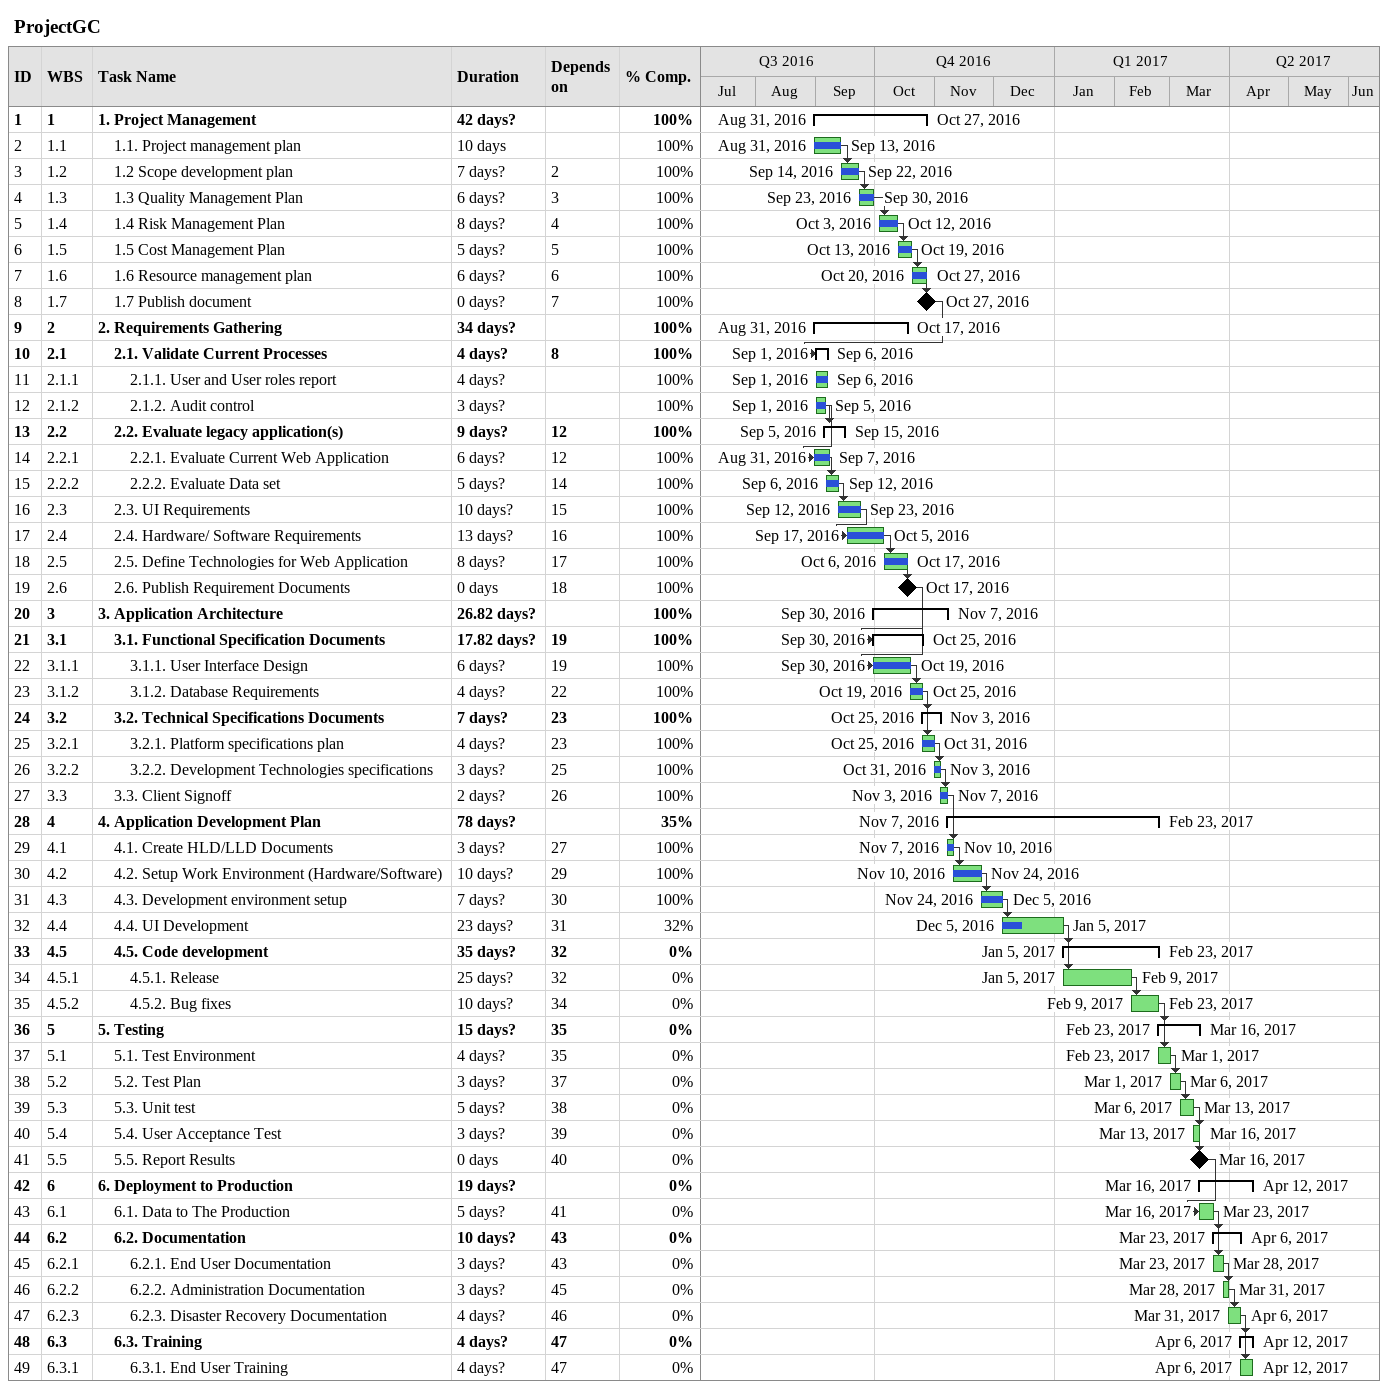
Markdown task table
ProjectGC

| ID | WBS | Task | Duration | Start | Finish | Predecessors | % complete |
|---|---|---|---|---|---|---|---|
| 1 | 1 | **1. Project Management** | 42d? | 2016-08-31 | 2016-10-27 |  | 100 |
| 2 | 1.1 | 1.1. Project management plan | 10d | 2016-08-31 | 2016-09-13 |  | 100 |
| 3 | 1.2 | 1.2 Scope development plan | 7d? | 2016-09-14 | 2016-09-22 | 2 | 100 |
| 4 | 1.3 | 1.3 Quality Management Plan | 6d? | 2016-09-23 | 2016-09-30 | 3 | 100 |
| 5 | 1.4 | 1.4 Risk Management Plan | 8d? | 2016-10-03 | 2016-10-12 | 4 | 100 |
| 6 | 1.5 | 1.5 Cost Management Plan | 5d? | 2016-10-13 | 2016-10-19 | 5 | 100 |
| 7 | 1.6 | 1.6 Resource management plan | 6d? | 2016-10-20 | 2016-10-27 | 6 | 100 |
| 8 | 1.7 | 1.7 Publish document | 0d? | 2016-10-27 | 2016-10-27 | 7 | 100 |
| 9 | 2 | **2. Requirements Gathering** | 34d? | 2016-08-31 | 2016-10-17 |  | 100 |
| 10 | 2.1 | **2.1. Validate Current Processes** | 4d? | 2016-09-01 | 2016-09-06 | 8 | 100 |
| 11 | 2.1.1 | 2.1.1. User and User roles report | 4d? | 2016-09-01 | 2016-09-06 |  | 100 |
| 12 | 2.1.2 | 2.1.2. Audit control | 3d? | 2016-09-01 | 2016-09-05 |  | 100 |
| 13 | 2.2 | **2.2. Evaluate legacy application(s)** | 9d? | 2016-09-05 | 2016-09-15 | 12 | 100 |
| 14 | 2.2.1 | 2.2.1. Evaluate Current Web Application | 6d? | 2016-08-31 | 2016-09-07 | 12 | 100 |
| 15 | 2.2.2 | 2.2.2. Evaluate Data set | 5d? | 2016-09-06 | 2016-09-12 | 14 | 100 |
| 16 | 2.3 | 2.3. UI Requirements | 10d? | 2016-09-12 | 2016-09-23 | 15 | 100 |
| 17 | 2.4 | 2.4. Hardware/ Software Requirements | 13d? | 2016-09-17 | 2016-10-05 | 16 | 100 |
| 18 | 2.5 | 2.5. Define Technologies for Web Application | 8d? | 2016-10-06 | 2016-10-17 | 17 | 100 |
| 19 | 2.6 | 2.6. Publish Requirement Documents | 0d | 2016-10-17 | 2016-10-17 | 18 | 100 |
| 20 | 3 | **3. Application Architecture** | 26.82d? | 2016-09-30 | 2016-11-07 |  | 100 |
| 21 | 3.1 | **3.1. Functional Specification Documents** | 17.82d? | 2016-09-30 | 2016-10-25 | 19 | 100 |
| 22 | 3.1.1 | 3.1.1. User Interface Design | 6d? | 2016-09-30 | 2016-10-19 | 19 | 100 |
| 23 | 3.1.2 | 3.1.2. Database Requirements | 4d? | 2016-10-19 | 2016-10-25 | 22 | 100 |
| 24 | 3.2 | **3.2. Technical Specifications Documents** | 7d? | 2016-10-25 | 2016-11-03 | 23 | 100 |
| 25 | 3.2.1 | 3.2.1. Platform specifications plan | 4d? | 2016-10-25 | 2016-10-31 | 23 | 100 |
| 26 | 3.2.2 | 3.2.2. Development Technologies specifications | 3d? | 2016-10-31 | 2016-11-03 | 25 | 100 |
| 27 | 3.3 | 3.3. Client Signoff | 2d? | 2016-11-03 | 2016-11-07 | 26 | 100 |
| 28 | 4 | **4. Application Development Plan** | 78d? | 2016-11-07 | 2017-02-23 |  | 35 |
| 29 | 4.1 | 4.1. Create HLD/LLD Documents | 3d? | 2016-11-07 | 2016-11-10 | 27 | 100 |
| 30 | 4.2 | 4.2. Setup Work Environment (Hardware/Software) | 10d? | 2016-11-10 | 2016-11-24 | 29 | 100 |
| 31 | 4.3 | 4.3. Development environment setup | 7d? | 2016-11-24 | 2016-12-05 | 30 | 100 |
| 32 | 4.4 | 4.4. UI Development | 23d? | 2016-12-05 | 2017-01-05 | 31 | 32 |
| 33 | 4.5 | **4.5. Code development** | 35d? | 2017-01-05 | 2017-02-23 | 32 | 0 |
| 34 | 4.5.1 | 4.5.1. Release | 25d? | 2017-01-05 | 2017-02-09 | 32 | 0 |
| 35 | 4.5.2 | 4.5.2. Bug fixes | 10d? | 2017-02-09 | 2017-02-23 | 34 | 0 |
| 36 | 5 | **5. Testing** | 15d? | 2017-02-23 | 2017-03-16 | 35 | 0 |
| 37 | 5.1 | 5.1. Test Environment | 4d? | 2017-02-23 | 2017-03-01 | 35 | 0 |
| 38 | 5.2 | 5.2. Test Plan | 3d? | 2017-03-01 | 2017-03-06 | 37 | 0 |
| 39 | 5.3 | 5.3. Unit test | 5d? | 2017-03-06 | 2017-03-13 | 38 | 0 |
| 40 | 5.4 | 5.4. User Acceptance Test | 3d? | 2017-03-13 | 2017-03-16 | 39 | 0 |
| 41 | 5.5 | 5.5. Report Results | 0d | 2017-03-16 | 2017-03-16 | 40 | 0 |
| 42 | 6 | **6. Deployment to Production** | 19d? | 2017-03-16 | 2017-04-12 |  | 0 |
| 43 | 6.1 | 6.1. Data to The Production | 5d? | 2017-03-16 | 2017-03-23 | 41 | 0 |
| 44 | 6.2 | **6.2. Documentation** | 10d? | 2017-03-23 | 2017-04-06 | 43 | 0 |
| 45 | 6.2.1 | 6.2.1. End User Documentation | 3d? | 2017-03-23 | 2017-03-28 | 43 | 0 |
| 46 | 6.2.2 | 6.2.2. Administration Documentation | 3d? | 2017-03-28 | 2017-03-31 | 45 | 0 |
| 47 | 6.2.3 | 6.2.3. Disaster Recovery Documentation | 4d? | 2017-03-31 | 2017-04-06 | 46 | 0 |
| 48 | 6.3 | **6.3. Training** | 4d? | 2017-04-06 | 2017-04-12 | 47 | 0 |
| 49 | 6.3.1 | 6.3.1. End User Training | 4d? | 2017-04-06 | 2017-04-12 | 47 | 0 |
